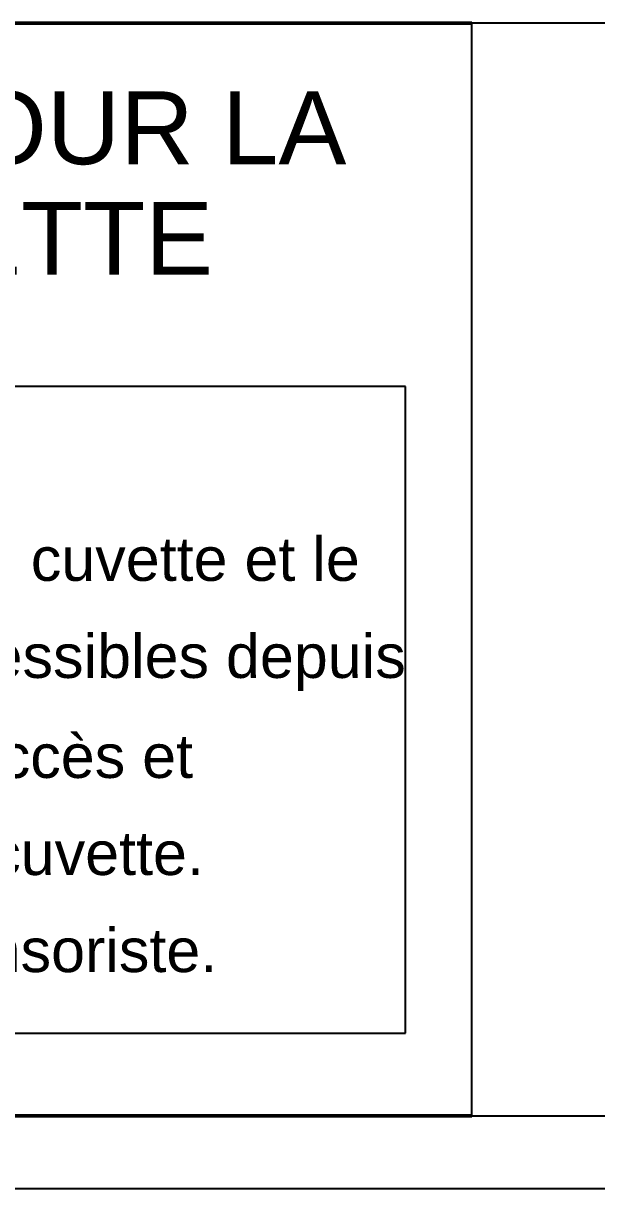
# Paper-space layout 'ldTemplatePARS001R3OrderA3BWPP03 (2)' of a CAD drawing. Header units: millimetres. Extents: x 302 to 722, y -383 to -86.
# Drawn here: x 556.7 to 596.1, y -383 to -303 of the extents above; entities that cross this region are included whole.
import ezdxf

# ---------------------------------------------------------------- set-up
doc = ezdxf.new("R2010")
doc.units = ezdxf.units.MM
doc.layers.add('AM_0', color=7, linetype='Continuous', lineweight=50)
doc.layers.add('DXF', color=7, linetype='Continuous')
doc.layers.add('DXF_FETT', color=7, linetype='Continuous')
doc.styles.add('LD', font='ARIALUNI.TTF')

psp = doc.layouts.new('ldTemplatePARS001R3OrderA3BWPP03 (2)')

# ---------------------------------------------------------------- linework, layer by layer
at = {"color": 7}
for p, q in [((717.003, -302.975), (554.193, -302.975)), ((717.003, -302.975), (561.401, -302.975)), ((582.925, -327.917), (518.975, -327.917)), ((582.925, -372.317), (582.925, -327.917)), ((518.975, -372.317), (582.925, -372.317))]:
    psp.add_line(p, q, dxfattribs=at)
at = {"color": 7, "linetype": 'Continuous'}
psp.add_line((587.493, -378), (587.493, -302.975), dxfattribs=at)
at = {"layer": 'AM_0'}
for p, q in [((587.493, -302.975), (475.359, -302.975)), ((318.77, -378), (587.493, -378))]:
    psp.add_line(p, q, dxfattribs=at)
at = {"layer": 'DXF'}
psp.add_line((722, -383), (302, -383), dxfattribs=at)
at = {"layer": 'DXF_FETT'}
psp.add_line((311.65, -378), (717, -378), dxfattribs=at)

# ---------------------------------------------------------------- texts
at = {"color": 7, "style": 'LD'}
for s, p in [("Echelle d'accès en cuvette et le ", (521.219, -341.26)), ('bouton STOP accessibles depuis', (521.219, -347.927)), ('la porte donnant accès et', (521.278, -354.794)), ('depuis le fond de cuvette.', (521.323, -361.46)), ("Fournis par l'ascensoriste.", (521.219, -368.127))]:
    psp.add_text(s, height=3, dxfattribs=at).set_placement(p)
at = {"layer": 'AM_0', "style": 'LD'}
for s, p in [('NOTA POUR LA', (526.863, -312.65)), ('     CUVETTE', (527.415, -320.236))]:
    psp.add_text(s, height=5, dxfattribs=at).set_placement(p)

doc.saveas('drawing.dxf')
